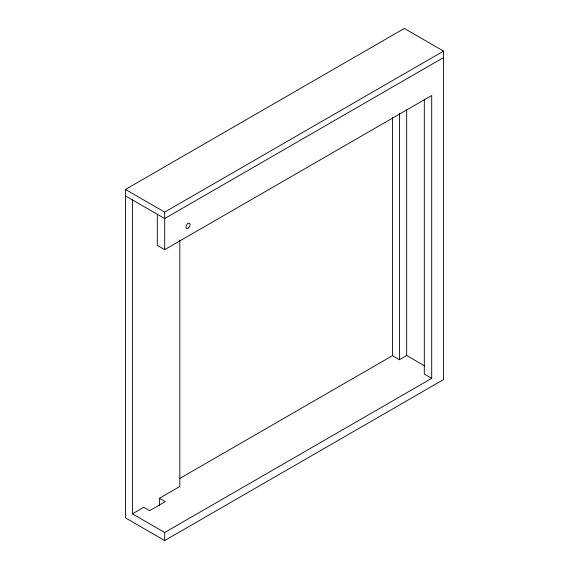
<?xml version="1.0" encoding="UTF-8"?>
<svg xmlns="http://www.w3.org/2000/svg" width="569" height="569" viewBox="0 0 569 569"><rect width="100%" height="100%" fill="white"/><g stroke="black" fill="none" stroke-linecap="round" stroke-linejoin="round"><path stroke-width="0.85" d="M125.443 189.449L404.303 28.45L443.557 51.11L443.557 379.551L164.697 540.55L125.443 517.89L125.443 189.449L164.697 212.109L443.557 51.11M443.557 57.554L164.697 218.553L125.443 195.885M157.307 214.285L157.307 245.403L164.697 249.67L431.7 95.514L431.7 378.349L164.697 532.499L132.413 513.864L132.413 199.911M179.754 478.479L392.446 355.682L399.417 359.708L406.828 355.433M132.413 513.864L143.779 507.299L149.633 510.685L165.252 501.666L159.391 498.288L159.391 505.528M159.391 498.288L179.818 486.495L179.818 240.011M424.638 365.895L406.671 355.518L406.671 109.86M431.7 378.349L424.31 374.082L424.31 99.226M399.417 113.224L399.417 359.708M392.446 117.178L392.446 355.682M164.697 212.109L164.697 249.67M164.697 532.499L164.697 540.55M188.552 227.835A2.959 1.707 -60 0 0 189.491 223.254A2.959 1.707 -60 0 0 185.992 226.355A2.959 1.707 -60 0 0 188.552 227.835"/></g></svg>
